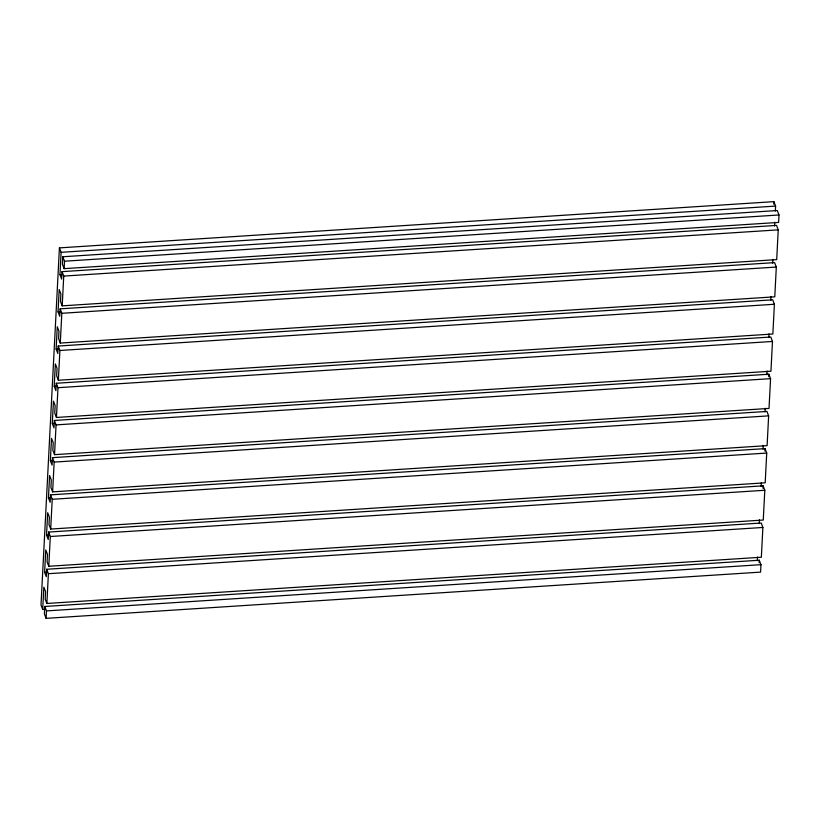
<?xml version="1.0" encoding="UTF-8"?>
<svg xmlns="http://www.w3.org/2000/svg" width="820" height="820" viewBox="0 0 820 820"><rect width="100%" height="100%" fill="white"/><g stroke="black" fill="none" stroke-linecap="round" stroke-linejoin="round"><path stroke-width="1.23" d="M775.351 211.047L775.607 206.086L773.906 201.648L59.419 247.886L41 605.027L42.701 609.465L45.254 609.301M42.701 609.465L43.849 587.151L45.541 591.589L45.161 599.03L46.863 603.469L761.349 557.231L762.887 527.465L761.185 523.027L46.699 569.264L46.309 576.706L44.618 572.268L45.766 549.943L47.468 554.381L47.078 561.823L48.78 566.271L763.266 520.034L764.804 490.268L763.112 485.829L48.616 532.067L48.226 539.509L46.535 535.06L47.683 512.746L49.384 517.184L48.995 524.626L50.696 529.064L765.193 482.826L766.72 453.06L765.029 448.622L50.532 494.86L50.153 502.301L48.452 497.863L49.6 475.538L51.301 479.977L50.912 487.418L52.613 491.867L767.11 445.629L768.637 415.863L766.946 411.425L52.449 457.662L52.07 465.104L50.368 460.655L51.516 438.341L53.218 442.779L52.839 450.221L54.53 454.659L769.027 408.421L770.564 378.655L768.863 374.217L54.366 420.455L53.987 427.896L52.285 423.458L53.443 401.134L55.135 405.572L54.755 413.013L56.447 417.462L770.943 371.224L772.481 341.458L770.779 337.02L56.283 383.258L55.903 390.699L54.202 386.251L55.36 363.936L57.051 368.375L56.672 375.816L58.363 380.255L772.86 334.017L774.398 304.261L772.696 299.812L58.21 346.05L57.82 353.492L56.129 349.053L57.277 326.729L58.968 331.167L58.589 338.609L60.29 343.057L774.777 296.819L776.314 267.053L774.613 262.615L60.126 308.853L59.737 316.294L58.046 311.846L59.194 289.532L60.895 293.97L60.506 301.411L62.207 305.85L776.694 259.612L778.231 229.856L776.54 225.408L62.043 271.645L61.654 279.087L59.962 274.649L61.11 252.324L59.419 247.886M44.782 606.472L44.393 613.913L46.094 618.352L760.581 572.114L760.97 564.672L759.269 560.234L44.782 606.472L46.474 610.91L46.094 618.352M62.812 256.762L62.422 264.204L64.124 268.652L778.621 222.415L779 214.973L777.298 210.535L62.812 256.762L64.503 261.211L64.124 268.652M46.863 603.469L48.39 573.703L46.699 569.264M48.78 566.271L50.307 536.505L48.616 532.067M50.696 529.064L52.234 499.298L50.532 494.86M52.613 491.867L54.151 462.101L52.449 457.662M54.53 454.659L56.067 424.893L54.366 420.455M56.447 417.462L57.984 387.696L56.283 383.258M58.363 380.255L59.901 350.488L58.21 346.05M60.29 343.057L61.818 313.291L60.126 308.853M62.207 305.85L63.734 276.084L62.043 271.645M773.772 204.2L773.906 201.648M757.321 560.757L757.506 557.036M759.238 523.549L759.433 519.829M761.155 486.352L761.349 482.631M763.072 449.145L763.266 445.424M764.988 411.947L765.183 408.227M766.905 374.74L767.1 371.019M768.832 337.543L769.016 333.822M770.749 300.335L770.933 296.614M772.665 263.138L772.86 259.417M774.582 225.93L774.777 222.21M759.146 562.715L759.269 560.234M762.979 488.31L763.112 485.829M764.896 451.102L765.029 448.622M768.74 376.698L768.863 374.217M61.11 252.324L775.607 206.086M64.503 261.211L779 214.973M59.962 274.649L62.515 274.485M63.734 276.084L778.231 229.856M58.046 311.846L60.598 311.682M61.818 313.291L776.314 267.053M56.129 349.053L58.681 348.889M59.901 350.488L774.398 304.261M54.202 386.251L56.764 386.087M57.984 387.696L772.481 341.458M52.285 423.458L54.848 423.294M56.067 424.893L770.564 378.655M50.368 460.655L52.931 460.491M54.151 462.101L768.637 415.863M48.452 497.863L51.004 497.699M52.234 499.298L766.72 453.06M46.535 535.06L49.087 534.896M50.307 536.505L764.804 490.268M44.618 572.268L47.17 572.104M48.39 573.703L762.887 527.465M46.474 610.91L760.97 564.672"/></g></svg>
